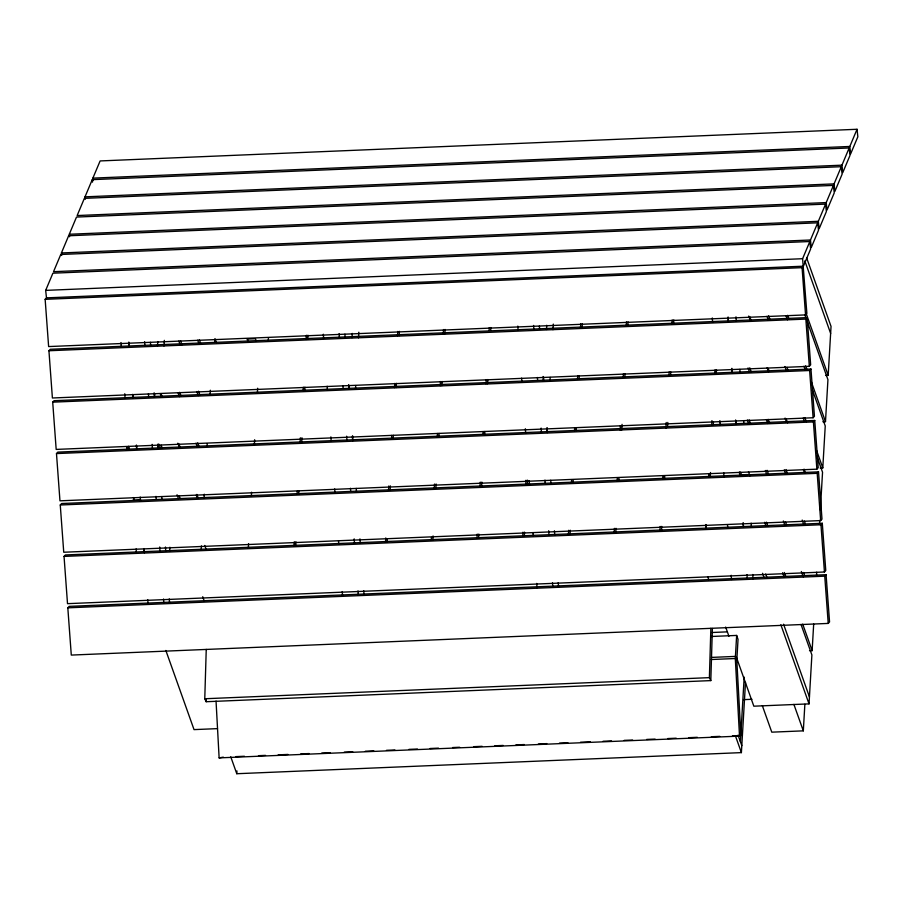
<?xml version="1.0" encoding="UTF-8"?>
<svg xmlns="http://www.w3.org/2000/svg" width="903" height="903" viewBox="0 0 903 903"><rect width="100%" height="100%" fill="white"/><g stroke="black" fill="none" stroke-linecap="round" stroke-linejoin="round"><path stroke-width="1.35" d="M712.377 628.443L710.819 680.602L206.2 701.721L204.767 698.753L206.245 649.404M206.2 701.721L206.29 698.899M710.819 680.602L709.386 677.645L710.864 628.296M154.571 396.406L154.74 393.595M157.528 345.77L157.777 341.548M158.104 447.019L158.273 444.208M161.05 396.496L161.219 393.685M163.996 345.973L164.323 340.352M169.651 551.428L169.888 547.229M204.033 498.411L204.27 494.201M207.058 446.432L207.227 443.621M210.094 394.442L210.343 390.231M201.188 550.108L201.425 545.909M214.756 342.361L214.914 339.551M248.336 547.895L248.585 543.674M251.339 496.436L251.587 492.214M254.319 445.337L254.646 439.727M257.4 392.466L257.648 388.245M745.494 682.408L741.397 752.617L236.778 773.724L236.947 770.925M268.293 340.657L268.451 337.857M294.062 545.976L294.31 541.766M297.098 493.997L297.256 491.187M300.135 442.03L300.372 437.808M303.16 390.051L303.329 387.24M306.117 339.472L306.354 335.261M295.642 545.909L295.891 541.698M298.679 493.93L298.837 491.13M301.704 441.962L301.952 437.741M304.74 389.983L304.898 387.173M307.686 339.415L307.934 335.194M349.055 388.267L349.224 385.457M352.012 337.632L352.26 333.41M352.588 438.881L352.757 436.07M355.545 388.358L355.703 385.547M358.491 337.835L358.818 332.225M385.525 542.15L385.773 537.94M388.561 490.171L388.809 485.961M391.586 438.203L391.755 435.393M394.543 387.624L394.792 383.414M397.568 335.645L397.817 331.435M387.105 542.082L387.274 539.272M390.141 490.115L390.378 485.893M393.166 438.136L393.336 435.325M396.124 387.556L396.361 383.346M399.149 335.589L399.397 331.367M431.262 540.242L431.42 537.432M434.287 488.263L434.535 484.053M437.323 436.284L437.481 433.474M440.269 385.716L440.517 381.495M443.305 333.738L443.554 329.527M432.83 540.175L433.079 535.953M435.867 488.196L436.115 483.985M438.903 436.217L439.061 433.406M441.849 385.649L442.098 381.438M444.886 333.67L445.123 329.46M476.987 538.323L477.236 534.113M480.024 486.345L480.272 482.134M483.049 434.377L483.218 431.566M486.006 383.798L486.254 379.587M489.121 330.419L489.279 327.608M478.567 538.256L478.816 534.045M481.604 486.288L481.841 482.067M484.629 434.309L484.798 431.499M487.575 383.73L487.823 379.52M490.69 330.351L490.86 327.541M522.724 536.416L522.961 532.194M525.749 484.437L525.997 480.227M524.293 536.348L524.541 532.127M527.329 484.369L527.578 480.159M543.55 380.129L543.708 377.319M546.496 329.493L546.744 325.272M547.083 430.742L547.241 427.932M550.029 380.219L550.187 377.409M552.975 329.697L553.302 324.087M568.45 534.497L568.698 530.287M571.486 482.518L571.644 479.719M574.511 430.55L574.68 427.74M577.548 378.571L577.706 375.761M580.494 327.992L580.742 323.782M570.03 534.429L570.278 530.219M573.055 482.462L573.224 479.651M576.091 430.483L576.261 427.672M579.128 378.504L579.286 375.693M582.074 327.936L582.322 323.714M614.187 532.589L614.424 528.368M617.212 480.61L617.381 477.8M620.169 430.042L620.406 425.821M623.273 376.653L623.442 373.842M626.23 326.085L626.479 321.874M615.756 532.522L616.004 528.311M618.792 480.543L618.95 477.732M621.738 429.975L622.065 424.354M624.853 376.585L625.023 373.786M627.799 326.017L628.048 321.807M659.912 530.671L660.161 526.46M662.949 478.692L663.107 475.892M665.895 428.124L666.222 422.502M669.01 374.745L669.168 371.934M671.956 324.177L672.204 319.955M661.493 530.603L661.741 526.393M664.518 478.635L664.687 475.825M667.554 426.656L667.802 422.435M670.59 374.677L670.748 371.867M673.536 324.109L673.785 319.888M705.649 528.763L705.886 524.541M708.674 476.784L708.844 473.973M711.711 424.805L711.948 420.595M714.736 372.826L714.905 370.016M705.807 528.989L706.044 524.801M710.255 476.716L710.503 472.506M713.28 424.737L713.449 421.927M716.485 369.959L716.316 372.77L716.124 369.993M216.043 701.078L219.124 757.888L739.512 736.114L735.302 658.524L736.645 635.43L711.327 636.491M739.512 736.114L740.9 735.493L736.814 660.319L738.033 639.347L736.645 635.43M740.415 741.713L744.185 677.092M762.358 705.717L771.783 732.164L803.32 730.854L804.866 704.284M736.453 657.384L753.836 706.191L809.032 703.877L811.887 654.946L801.017 624.447M809.506 650.724L812.136 650.623L813.682 624.052M816.549 574.985L816.707 572.197M819.495 524.519L819.732 520.331M820.342 509.981L822.543 472.235L816.899 456.376M820.161 468.014L822.791 467.901L825.24 425.956L812.486 390.13M822.87 421.735L825.489 421.633L827.938 379.689L804.821 314.775M825.568 375.467L828.186 375.355L831.042 326.423L806.627 257.84M45.15 299.333L46.482 297.866L45.669 290.382L52.905 273.191L809.833 241.519L810.634 249.002L803.41 266.193L802.078 267.66L45.15 299.333L48.627 346.571L805.544 314.91L806.876 313.443L802.598 258.709L809.833 241.519M61.675 255.459L61.415 252.964L68.639 235.773L825.568 204.112L826.369 211.584L819.145 228.775L818.332 221.303L825.568 204.112M69.554 236.744L69.283 234.261L76.507 217.07L833.435 185.397L834.248 192.881L827.013 210.072L826.2 202.588L833.435 185.397M85.288 199.337L85.017 196.843L92.253 179.652L849.17 147.979L849.983 155.463L842.747 172.654L841.946 165.17L849.17 147.979M93.156 180.623L92.885 178.128L100.12 160.937L857.037 129.276L857.85 136.759L850.615 153.95L849.813 146.467L857.037 129.276M810.465 240.006L817.7 222.815L60.772 254.477L53.537 271.668L810.465 240.006L811.278 247.49L818.502 230.299L817.7 222.815M834.067 183.885L841.303 166.694L84.374 198.355L77.15 215.546L834.067 183.885L834.88 191.368L842.115 174.177L841.303 166.694M48.931 350.748L50.263 349.28L807.18 317.608L810.657 364.857L809.325 366.325L52.397 397.997L48.931 350.748L805.848 319.086L807.18 317.608M52.701 402.162L54.033 400.695L810.962 369.034L814.438 416.272L813.106 417.75L56.178 449.412L52.701 402.162L809.63 370.501L810.962 369.034M56.483 453.577L57.815 452.11L814.743 420.448L818.208 467.698L816.876 469.165L59.959 500.826L56.483 453.577L813.411 421.915L814.743 420.448M60.264 505.003L61.596 503.524L818.524 471.863L821.99 519.112L820.658 520.579L63.741 552.241L60.264 505.003L817.192 473.33L818.524 471.863M64.045 556.417L65.377 554.95L822.294 523.277L825.771 570.527L824.439 571.994L67.511 603.667L64.045 556.417L820.962 524.756L822.294 523.277M67.815 607.832L69.147 606.365L826.076 574.703L829.552 621.941L828.22 623.42L71.292 655.081L67.815 607.832L824.744 576.17L826.076 574.703M219.124 757.888L223.323 757.143M92.885 178.128L849.813 146.467M85.017 196.843L841.946 165.17M69.283 234.261L826.2 202.588M61.415 252.964L818.332 221.303M45.669 290.382L802.598 258.709M46.482 297.866L803.41 266.193M129.276 446.895L126.646 447.008L127.571 449.615M132.639 500.273L140.529 499.946M739.76 474.876L747.639 474.549M711.857 632.506L727.366 631.852M711.508 657.407L735.426 656.402L736.814 660.319M711.383 659.517L735.302 658.524M204.767 698.753L709.386 677.645M743.519 699.644L751.973 699.294M217.488 728.631L194.032 729.613L165.847 650.465M235.976 756.612L244.42 756.262M258.484 755.676L265.516 755.382M278.169 754.852L288.023 754.434M300.676 753.903L309.119 753.553M321.773 753.023L330.216 752.673M344.28 752.086L352.712 751.725M365.376 751.206L373.808 750.845M386.473 750.314L394.904 749.964M408.969 749.377L417.412 749.027M430.065 748.497L438.508 748.135M452.572 747.549L459.604 747.255M473.669 746.668L482.112 746.318M494.765 745.788L503.208 745.438M515.861 744.907L524.304 744.546M538.369 743.959L546.8 743.609M559.465 743.079L567.897 742.729M580.561 742.198L590.404 741.792M603.057 741.261L611.5 740.9M624.165 740.37L632.597 740.02M646.661 739.433L655.104 739.083M667.757 738.552L676.2 738.202M688.854 737.672L697.297 737.311M711.361 736.724L719.793 736.374M732.457 735.843L740.9 735.493M804.81 260.865L830.636 333.421M805.995 313.014L828.186 375.355M787.642 315.316L789.053 319.301M805.623 365.817L807.034 369.801M811.3 381.766L825.489 421.633M786.016 315.802L787.439 319.786M803.975 366.234L805.386 370.219M768.622 315.768L770.033 319.741M786.998 367.363L788.409 371.325M804.889 417.626L806.311 421.599M816.673 450.699L822.791 467.901M767.019 316.298L768.43 320.26M784.899 366.516L786.31 370.478M803.252 418.055L804.189 420.696M749.783 316.727L751.206 320.7M768.193 368.401L769.13 371.054M786.118 418.766L787.54 422.739M804.054 469.12L805.465 473.093M748.734 316.039L750.145 320.012M767.132 367.724L768.543 371.697M785.057 418.078L786.479 422.051M803.467 469.752L804.404 472.404M749.772 367.781L751.183 371.754M768.126 419.319L769.537 423.281M786.005 469.537L787.416 473.499M804.359 521.076L805.295 523.717M748.034 367.939L749.445 371.912M766.41 419.534L767.821 423.507M784.312 469.808L785.723 473.77M802.203 520.072L803.625 524.045M749.14 419.872L750.562 423.846M767.098 470.305L768.521 474.278M785.531 522.058L786.479 524.711M803.489 572.491L804.438 575.143M747.391 419.985L748.813 423.97M765.372 470.474L766.794 474.47M783.352 520.975L784.775 524.959M801.333 571.475L803.23 576.791M748.463 471.795L749.874 475.768M766.376 522.126L767.798 526.099M784.301 572.468L785.723 576.441M802.699 624.12L812.136 650.623M764.649 522.306L766.06 526.28M782.596 572.705L784.018 576.69M740.573 472.122L741.521 474.764M765.676 573.992L767.087 577.954M783.556 624.21L809.438 696.89M762.527 573.292L763.938 577.254M780.847 624.741L809.032 703.877M793.895 704.396L803.32 730.854M707.805 576.927L708.753 579.568M725.651 627.043L728.947 636.276M738.09 735.189L741.803 745.618M735.358 735.663L741.397 752.617M256.362 341.323L255.436 338.715L247.546 339.043L248.472 341.65M246.959 338.602L247.896 341.244M214.948 338.602L216.359 342.564M199.349 339.731L200.759 343.716M197.712 340.183L199.123 344.156M180.521 340.713L181.943 344.709M198.502 391.213L199.924 395.198M178.85 341.052L180.261 345.036M196.831 391.552L198.254 395.537M179.708 392.297L181.131 396.282M197.689 442.797L199.111 446.782M178.038 392.647L179.46 396.631M196.019 443.147L197.441 447.132M161.4 394.713L162.348 397.376M178.907 443.881L180.329 447.877M196.888 494.381L198.31 498.377M160.339 394.024L161.287 396.677M177.846 443.192L179.268 447.177M196.301 495.025L197.249 497.677M204.744 545.457L206.155 549.419M161.197 445.258L162.145 447.922M179.189 495.758L180.126 498.422M159.052 444.276L160.474 448.26M177.033 494.776L178.455 498.761M202.723 596.714L204.134 600.687M230.75 756.77L236.778 773.724M133.452 497.519L134.4 500.172M92.253 179.652L92.512 182.146M802.078 267.66L805.544 314.91M805.848 319.086L809.325 366.325M809.63 370.501L813.106 417.75M813.411 421.915L816.876 469.165M817.192 473.33L820.658 520.579M820.962 524.756L824.439 571.994M824.744 576.17L828.22 623.42M752.73 574.5L753.034 578.71M728.078 317.303L728.382 321.524M731.893 369.327L732.107 372.138M735.618 419.951L735.922 424.173M739.444 471.976L739.647 474.786M743.158 522.6L743.474 526.81M746.984 574.624L747.289 578.846M712.309 317.958L712.614 322.179M719.849 420.606L720.154 424.828M723.664 472.641L723.98 476.852M727.491 524.666L727.705 527.476M731.216 575.279L731.52 579.5M539.384 326.039L539.588 328.85M543.098 376.517L543.403 380.727M546.879 427.932L547.218 432.605M550.717 480.283L550.932 483.082M554.431 530.761L554.735 534.96M558.246 582.638L558.551 586.837M533.583 325.441L533.899 329.651M537.409 377.465L537.612 380.276M541.123 428.09L541.439 432.3M544.949 480.114L545.164 482.924M548.674 530.738L548.979 534.948M552.489 582.762L552.805 586.984M517.814 326.096L518.13 330.317M521.641 378.12L521.844 380.942M525.354 428.744L525.67 432.966M529.181 480.768L529.497 484.99M533.007 532.804L533.21 535.614M536.721 583.417L537.037 587.639M344.901 334.178L345.104 336.988M348.603 384.655L348.919 388.866M352.384 436.07L352.734 440.743M356.233 488.41L356.437 491.221M359.947 538.888L360.252 543.098M363.751 590.776L364.067 594.975M339.099 333.579L339.404 337.79M342.926 385.604L343.129 388.414M346.639 436.217L346.955 440.438M350.466 488.252L350.669 491.063M354.179 538.865L354.495 543.087M358.006 590.901L358.322 595.111M323.33 334.234L323.635 338.456M327.157 386.258L327.36 389.069M330.87 436.883L331.187 441.104M334.697 488.907L335.002 493.128M338.523 540.931L338.727 543.753M342.237 591.555L342.553 595.777M150.406 342.316L150.62 345.115M154.12 392.794L154.436 397.004M157.901 444.208L158.239 448.881M161.75 496.548L161.953 499.359M165.452 547.026L165.768 551.236M169.267 598.903L169.572 603.114M144.615 341.706L144.92 345.928M148.431 393.742L148.645 396.552M152.155 444.355L152.46 448.577M155.971 496.39L156.185 499.201M159.696 547.004L160.012 551.225M163.522 599.028L163.827 603.249M128.836 342.372L129.152 346.594M132.662 394.397L132.865 397.207M136.387 445.021L136.692 449.231M140.202 497.045L140.518 501.267M144.028 549.069L144.232 551.88M147.753 599.694L148.058 603.915M743.654 420.584L743.858 423.36M751.127 523.164L751.431 527.341M739.862 369.395L740.065 372.183M735.979 316.829L736.272 320.994M735.764 420.911L735.968 423.688M743.248 523.503L743.451 526.28M731.881 368.345L732.175 372.51M728.089 317.156L728.382 321.321M144.017 548.561L144.311 552.738M136.534 445.98L136.737 448.757M128.858 342.226L129.152 346.391M132.752 394.803L132.944 397.58M136.127 548.9L136.33 551.677M128.655 446.308L128.847 449.096M120.968 342.553L121.273 346.718M124.761 393.742L125.065 397.907"/></g></svg>
